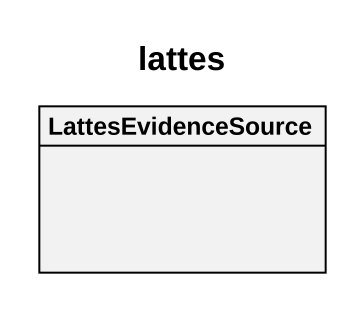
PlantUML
@startuml
title lattes
hide circle
hide empty members
class LattesEvidenceSource
@enduml
